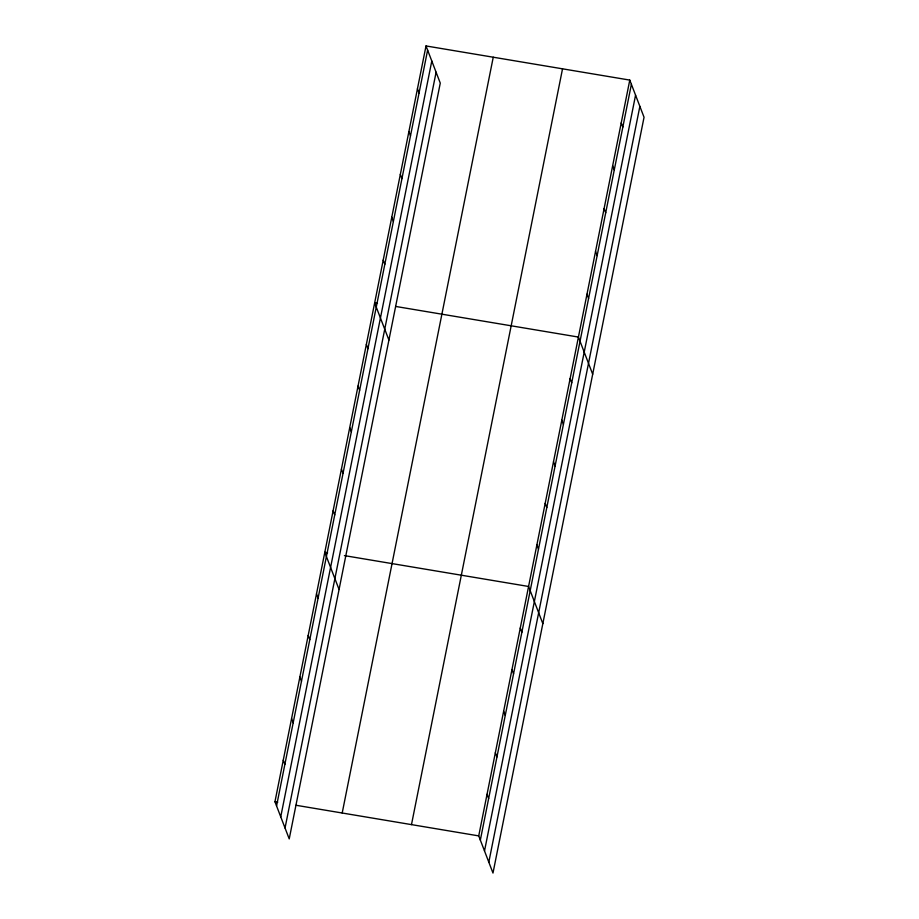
<?xml version="1.0" encoding="UTF-8"?>
<svg xmlns="http://www.w3.org/2000/svg" width="919" height="919" viewBox="0 0 919 919"><rect width="100%" height="100%" fill="white"/><g stroke="black" fill="none" stroke-linecap="round" stroke-linejoin="round"><path stroke-width="1.38" d="M426.014 45.95L440.27 83.112L289.221 838.909L274.953 801.747L426.014 45.95L629.779 80.091L644.047 117.253L492.986 873.05L478.73 835.888L629.779 80.091M276.562 805.929L427.622 50.143M280.743 816.819L431.792 61.022M285.039 828.03L436.1 72.233M342.201 813.005L493.25 57.219M411.482 824.619L562.531 68.822M480.338 840.081L631.387 84.284M484.508 850.96L635.569 95.162M488.816 862.171L639.865 106.374M377.456 303.385L374.653 302.914L388.921 340.087M395.664 306.441L578.419 337.066L592.686 374.228M327.601 552.801L324.798 552.33L339.065 589.493M344.418 555.616L528.574 586.471L542.842 623.633M274.953 801.747L277.756 802.207M295.964 805.262L478.73 835.888M621.221 122.916L622.829 127.109M612.663 165.753L614.271 169.946M604.105 208.579L605.713 212.771M595.535 251.404L597.155 255.597M586.977 294.229L588.585 298.422M570.113 378.628L571.721 382.821M561.808 420.201L563.416 424.394M417.444 88.775L419.053 92.968M553.502 461.763L555.11 465.956M408.886 131.601L410.494 135.794M545.185 503.336L546.794 507.529M400.328 174.438L401.936 178.631M536.88 544.91L538.488 549.091M391.77 217.263L393.378 221.456M383.212 260.088L384.82 264.281M520.269 628.045L521.877 632.238M511.952 669.606L513.56 673.799M366.348 344.487L367.956 348.68M503.646 711.18L505.255 715.373M358.031 386.06L359.639 390.242M495.341 752.753L496.949 756.934M349.725 427.622L351.334 431.815M487.036 794.315L488.644 798.508M341.42 469.195L343.028 473.388M333.115 510.757L334.723 514.95M316.492 593.904L318.1 598.085M308.187 635.466L309.795 639.658M299.881 677.039L301.489 681.232M291.576 718.601L293.184 722.793M283.259 760.174L284.867 764.367"/></g></svg>
